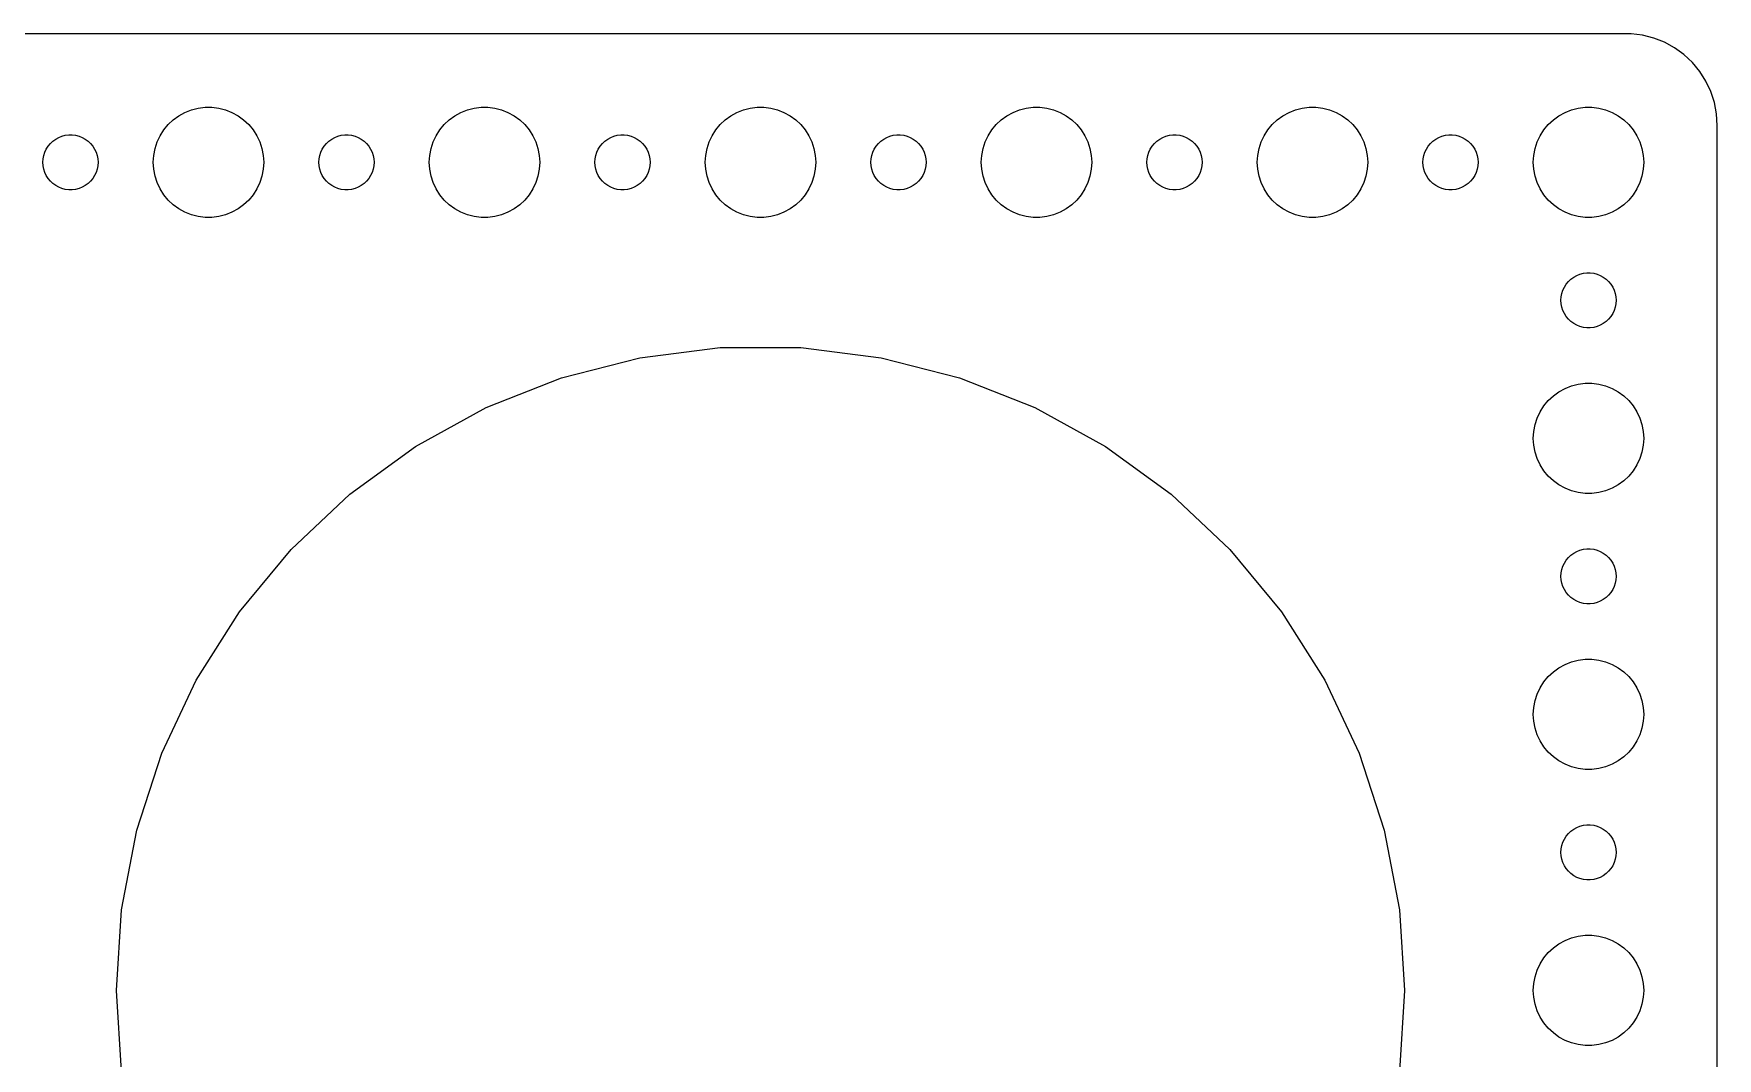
# Model space of a CAD drawing. Header units: metres. Extents: x -202 to 202, y 62 to 166.
# Drawn here: x 110.5 to 202, y 110.3 to 166 of the extents above; entities that cross this region are included whole.
import ezdxf

# ---------------------------------------------------------------- set-up
doc = ezdxf.new("R2010")
doc.units = ezdxf.units.M

msp = doc.modelspace()

# ---------------------------------------------------------------- linework, layer by layer
for p, q in [((197.314, 165.99), (-197.314, 165.99)), ((197.937, 165.911), (197.314, 165.99)), ((198.545, 165.755), (197.937, 165.911)), ((199.129, 165.524), (198.545, 165.755)), ((199.679, 165.222), (199.129, 165.524)), ((200.187, 164.853), (199.679, 165.222)), ((200.645, 164.423), (200.187, 164.853)), ((201.045, 163.939), (200.645, 164.423)), ((201.382, 163.409), (201.045, 163.939)), ((201.649, 162.841), (201.382, 163.409)), ((119.438, 161.947), (119.812, 161.994)), ((119.812, 161.994), (120.188, 161.994)), ((120.188, 161.994), (120.562, 161.947)), ((134.438, 161.947), (134.812, 161.994)), ((134.812, 161.994), (135.188, 161.994)), ((135.188, 161.994), (135.562, 161.947)), ((149.438, 161.947), (149.812, 161.994)), ((149.812, 161.994), (150.188, 161.994)), ((150.188, 161.994), (150.562, 161.947)), ((164.438, 161.947), (164.812, 161.994)), ((164.812, 161.994), (165.188, 161.994)), ((165.188, 161.994), (165.562, 161.947)), ((179.438, 161.947), (179.812, 161.994)), ((179.812, 161.994), (180.188, 161.994)), ((180.188, 161.994), (180.562, 161.947)), ((194.438, 161.947), (194.812, 161.994)), ((194.812, 161.994), (195.188, 161.994)), ((195.188, 161.994), (195.562, 161.947)), ((201.843, 162.243), (201.649, 162.841)), ((201.961, 161.627), (201.843, 162.243)), ((117.573, 160.763), (117.813, 161.054)), ((117.813, 161.054), (118.088, 161.312)), ((118.088, 161.312), (118.393, 161.533)), ((118.393, 161.533), (118.723, 161.714)), ((118.723, 161.714), (119.073, 161.853)), ((119.073, 161.853), (119.438, 161.947)), ((120.562, 161.947), (120.927, 161.853)), ((120.927, 161.853), (121.277, 161.714)), ((121.277, 161.714), (121.607, 161.533)), ((121.607, 161.533), (121.912, 161.312)), ((121.912, 161.312), (122.187, 161.054)), ((122.187, 161.054), (122.427, 160.763)), ((132.573, 160.763), (132.813, 161.054)), ((132.813, 161.054), (133.088, 161.312)), ((133.088, 161.312), (133.393, 161.533)), ((133.393, 161.533), (133.723, 161.714)), ((133.723, 161.714), (134.073, 161.853)), ((134.073, 161.853), (134.438, 161.947)), ((135.562, 161.947), (135.927, 161.853)), ((135.927, 161.853), (136.277, 161.714)), ((136.277, 161.714), (136.607, 161.533)), ((136.607, 161.533), (136.912, 161.312)), ((136.912, 161.312), (137.187, 161.054)), ((137.187, 161.054), (137.427, 160.763)), ((147.573, 160.763), (147.813, 161.054)), ((147.813, 161.054), (148.088, 161.312)), ((148.088, 161.312), (148.393, 161.533)), ((148.393, 161.533), (148.723, 161.714)), ((148.723, 161.714), (149.073, 161.853)), ((149.073, 161.853), (149.438, 161.947)), ((150.562, 161.947), (150.927, 161.853)), ((150.927, 161.853), (151.277, 161.714)), ((151.277, 161.714), (151.607, 161.533)), ((151.607, 161.533), (151.912, 161.312)), ((151.912, 161.312), (152.187, 161.054)), ((152.187, 161.054), (152.427, 160.763)), ((162.573, 160.763), (162.813, 161.054)), ((162.813, 161.054), (163.088, 161.312)), ((163.088, 161.312), (163.393, 161.533)), ((163.393, 161.533), (163.723, 161.714)), ((163.723, 161.714), (164.073, 161.853)), ((164.073, 161.853), (164.438, 161.947)), ((165.562, 161.947), (165.927, 161.853)), ((165.927, 161.853), (166.277, 161.714)), ((166.277, 161.714), (166.607, 161.533)), ((166.607, 161.533), (166.912, 161.312)), ((166.912, 161.312), (167.187, 161.054)), ((167.187, 161.054), (167.427, 160.763)), ((177.573, 160.763), (177.813, 161.054)), ((177.813, 161.054), (178.088, 161.312)), ((178.088, 161.312), (178.393, 161.533)), ((178.393, 161.533), (178.723, 161.714)), ((178.723, 161.714), (179.073, 161.853)), ((179.073, 161.853), (179.438, 161.947)), ((180.562, 161.947), (180.927, 161.853)), ((180.927, 161.853), (181.277, 161.714)), ((181.277, 161.714), (181.607, 161.533)), ((181.607, 161.533), (181.912, 161.312)), ((181.912, 161.312), (182.187, 161.054)), ((182.187, 161.054), (182.427, 160.763)), ((192.573, 160.763), (192.813, 161.054)), ((192.813, 161.054), (193.088, 161.312)), ((193.088, 161.312), (193.393, 161.533)), ((193.393, 161.533), (193.723, 161.714)), ((193.723, 161.714), (194.073, 161.853)), ((194.073, 161.853), (194.438, 161.947)), ((195.562, 161.947), (195.927, 161.853)), ((195.927, 161.853), (196.277, 161.714)), ((196.277, 161.714), (196.607, 161.533)), ((196.607, 161.533), (196.912, 161.312)), ((196.912, 161.312), (197.187, 161.054)), ((197.187, 161.054), (197.427, 160.763)), ((202, 161), (201.961, 161.627)), ((111.407, 160.027), (111.544, 160.156)), ((111.544, 160.156), (111.696, 160.266)), ((111.696, 160.266), (111.861, 160.357)), ((111.861, 160.357), (112.036, 160.427)), ((112.036, 160.427), (112.219, 160.473)), ((112.219, 160.473), (112.406, 160.497)), ((112.406, 160.497), (112.594, 160.497)), ((112.594, 160.497), (112.781, 160.473)), ((112.781, 160.473), (112.964, 160.427)), ((112.964, 160.427), (113.139, 160.357)), ((113.139, 160.357), (113.304, 160.266)), ((113.304, 160.266), (113.456, 160.156)), ((113.456, 160.156), (113.593, 160.027)), ((117.211, 160.104), (117.371, 160.445)), ((117.371, 160.445), (117.573, 160.763)), ((122.427, 160.763), (122.629, 160.445)), ((122.629, 160.445), (122.789, 160.104)), ((126.407, 160.027), (126.544, 160.156)), ((126.544, 160.156), (126.696, 160.266)), ((126.696, 160.266), (126.861, 160.357)), ((126.861, 160.357), (127.036, 160.427)), ((127.036, 160.427), (127.219, 160.473)), ((127.219, 160.473), (127.406, 160.497)), ((127.406, 160.497), (127.594, 160.497)), ((127.594, 160.497), (127.781, 160.473)), ((127.781, 160.473), (127.964, 160.427)), ((127.964, 160.427), (128.139, 160.357)), ((128.139, 160.357), (128.304, 160.266)), ((128.304, 160.266), (128.456, 160.156)), ((128.456, 160.156), (128.593, 160.027)), ((132.211, 160.104), (132.371, 160.445)), ((132.371, 160.445), (132.573, 160.763)), ((137.427, 160.763), (137.629, 160.445)), ((137.629, 160.445), (137.789, 160.104)), ((141.407, 160.027), (141.544, 160.156)), ((141.544, 160.156), (141.696, 160.266)), ((141.696, 160.266), (141.861, 160.357)), ((141.861, 160.357), (142.036, 160.427)), ((142.036, 160.427), (142.219, 160.473)), ((142.219, 160.473), (142.406, 160.497)), ((142.406, 160.497), (142.594, 160.497)), ((142.594, 160.497), (142.781, 160.473)), ((142.781, 160.473), (142.964, 160.427)), ((142.964, 160.427), (143.139, 160.357)), ((143.139, 160.357), (143.304, 160.266)), ((143.304, 160.266), (143.456, 160.156)), ((143.456, 160.156), (143.593, 160.027)), ((147.211, 160.104), (147.371, 160.445)), ((147.371, 160.445), (147.573, 160.763)), ((152.427, 160.763), (152.629, 160.445)), ((152.629, 160.445), (152.789, 160.104)), ((156.407, 160.027), (156.544, 160.156)), ((156.544, 160.156), (156.696, 160.266)), ((156.696, 160.266), (156.861, 160.357)), ((156.861, 160.357), (157.036, 160.427)), ((157.036, 160.427), (157.219, 160.473)), ((157.219, 160.473), (157.406, 160.497)), ((157.406, 160.497), (157.594, 160.497)), ((157.594, 160.497), (157.781, 160.473)), ((157.781, 160.473), (157.964, 160.427)), ((157.964, 160.427), (158.139, 160.357)), ((158.139, 160.357), (158.304, 160.266)), ((158.304, 160.266), (158.456, 160.156)), ((158.456, 160.156), (158.593, 160.027)), ((162.211, 160.104), (162.371, 160.445)), ((162.371, 160.445), (162.573, 160.763)), ((167.427, 160.763), (167.629, 160.445)), ((167.629, 160.445), (167.789, 160.104)), ((171.407, 160.027), (171.544, 160.156)), ((171.544, 160.156), (171.696, 160.266)), ((171.696, 160.266), (171.861, 160.357)), ((171.861, 160.357), (172.036, 160.427)), ((172.036, 160.427), (172.219, 160.473)), ((172.219, 160.473), (172.406, 160.497)), ((172.406, 160.497), (172.594, 160.497)), ((172.594, 160.497), (172.781, 160.473)), ((172.781, 160.473), (172.964, 160.427)), ((172.964, 160.427), (173.139, 160.357)), ((173.139, 160.357), (173.304, 160.266)), ((173.304, 160.266), (173.456, 160.156)), ((173.456, 160.156), (173.593, 160.027)), ((177.211, 160.104), (177.371, 160.445)), ((177.371, 160.445), (177.573, 160.763)), ((182.427, 160.763), (182.629, 160.445)), ((182.629, 160.445), (182.789, 160.104)), ((186.407, 160.027), (186.544, 160.156)), ((186.544, 160.156), (186.696, 160.266)), ((186.696, 160.266), (186.861, 160.357)), ((186.861, 160.357), (187.036, 160.427)), ((187.036, 160.427), (187.219, 160.473)), ((187.219, 160.473), (187.406, 160.497)), ((187.406, 160.497), (187.594, 160.497)), ((187.594, 160.497), (187.781, 160.473)), ((187.781, 160.473), (187.964, 160.427)), ((187.964, 160.427), (188.139, 160.357)), ((188.139, 160.357), (188.304, 160.266)), ((188.304, 160.266), (188.456, 160.156)), ((188.456, 160.156), (188.593, 160.027)), ((192.211, 160.104), (192.371, 160.445)), ((192.371, 160.445), (192.573, 160.763)), ((197.427, 160.763), (197.629, 160.445)), ((197.629, 160.445), (197.789, 160.104)), ((202, 67), (202, 161)), ((111.012, 159.188), (111.047, 159.373)), ((111.047, 159.373), (111.105, 159.552)), ((111.105, 159.552), (111.186, 159.723)), ((111.186, 159.723), (111.286, 159.882)), ((111.286, 159.882), (111.407, 160.027)), ((113.593, 160.027), (113.714, 159.882)), ((113.714, 159.882), (113.814, 159.723)), ((113.814, 159.723), (113.895, 159.552)), ((113.895, 159.552), (113.953, 159.373)), ((113.953, 159.373), (113.988, 159.188)), ((117, 159), (117.024, 159.376)), ((117.024, 159.376), (117.094, 159.746)), ((117.094, 159.746), (117.211, 160.104)), ((122.789, 160.104), (122.906, 159.746)), ((122.906, 159.746), (122.976, 159.376)), ((122.976, 159.376), (123, 159)), ((126.012, 159.188), (126.047, 159.373)), ((126.047, 159.373), (126.105, 159.552)), ((126.105, 159.552), (126.186, 159.723)), ((126.186, 159.723), (126.286, 159.882)), ((126.286, 159.882), (126.407, 160.027)), ((128.593, 160.027), (128.714, 159.882)), ((128.714, 159.882), (128.814, 159.723)), ((128.814, 159.723), (128.895, 159.552)), ((128.895, 159.552), (128.953, 159.373)), ((128.953, 159.373), (128.988, 159.188)), ((132, 159), (132.024, 159.376)), ((132.024, 159.376), (132.094, 159.746)), ((132.094, 159.746), (132.211, 160.104)), ((137.789, 160.104), (137.906, 159.746)), ((137.906, 159.746), (137.976, 159.376)), ((137.976, 159.376), (138, 159)), ((141.012, 159.188), (141.047, 159.373)), ((141.047, 159.373), (141.105, 159.552)), ((141.105, 159.552), (141.186, 159.723)), ((141.186, 159.723), (141.286, 159.882)), ((141.286, 159.882), (141.407, 160.027)), ((143.593, 160.027), (143.714, 159.882)), ((143.714, 159.882), (143.814, 159.723)), ((143.814, 159.723), (143.895, 159.552)), ((143.895, 159.552), (143.953, 159.373)), ((143.953, 159.373), (143.988, 159.188)), ((147, 159), (147.024, 159.376)), ((147.024, 159.376), (147.094, 159.746)), ((147.094, 159.746), (147.211, 160.104)), ((152.789, 160.104), (152.906, 159.746)), ((152.906, 159.746), (152.976, 159.376)), ((152.976, 159.376), (153, 159)), ((156.012, 159.188), (156.047, 159.373)), ((156.047, 159.373), (156.105, 159.552)), ((156.105, 159.552), (156.186, 159.723)), ((156.186, 159.723), (156.286, 159.882)), ((156.286, 159.882), (156.407, 160.027)), ((158.593, 160.027), (158.714, 159.882)), ((158.714, 159.882), (158.814, 159.723)), ((158.814, 159.723), (158.895, 159.552)), ((158.895, 159.552), (158.953, 159.373)), ((158.953, 159.373), (158.988, 159.188)), ((162, 159), (162.024, 159.376)), ((162.024, 159.376), (162.094, 159.746)), ((162.094, 159.746), (162.211, 160.104)), ((167.789, 160.104), (167.906, 159.746)), ((167.906, 159.746), (167.976, 159.376)), ((167.976, 159.376), (168, 159)), ((171.012, 159.188), (171.047, 159.373)), ((171.047, 159.373), (171.105, 159.552)), ((171.105, 159.552), (171.186, 159.723)), ((171.186, 159.723), (171.286, 159.882)), ((171.286, 159.882), (171.407, 160.027)), ((173.593, 160.027), (173.714, 159.882)), ((173.714, 159.882), (173.814, 159.723)), ((173.814, 159.723), (173.895, 159.552)), ((173.895, 159.552), (173.953, 159.373)), ((173.953, 159.373), (173.988, 159.188)), ((177, 159), (177.024, 159.376)), ((177.024, 159.376), (177.094, 159.746)), ((177.094, 159.746), (177.211, 160.104)), ((182.789, 160.104), (182.906, 159.746)), ((182.906, 159.746), (182.976, 159.376)), ((182.976, 159.376), (183, 159)), ((186.012, 159.188), (186.047, 159.373)), ((186.047, 159.373), (186.105, 159.552)), ((186.105, 159.552), (186.186, 159.723)), ((186.186, 159.723), (186.286, 159.882)), ((186.286, 159.882), (186.407, 160.027)), ((188.593, 160.027), (188.714, 159.882)), ((188.714, 159.882), (188.814, 159.723)), ((188.814, 159.723), (188.895, 159.552)), ((188.895, 159.552), (188.953, 159.373)), ((188.953, 159.373), (188.988, 159.188)), ((192, 159), (192.024, 159.376)), ((192.024, 159.376), (192.094, 159.746)), ((192.094, 159.746), (192.211, 160.104)), ((197.789, 160.104), (197.906, 159.746)), ((197.906, 159.746), (197.976, 159.376)), ((197.976, 159.376), (198, 159)), ((111, 159), (111.012, 159.188)), ((111.012, 158.812), (111, 159)), ((111.047, 158.627), (111.012, 158.812)), ((111.105, 158.448), (111.047, 158.627)), ((111.186, 158.277), (111.105, 158.448)), ((113.895, 158.448), (113.814, 158.277)), ((113.953, 158.627), (113.895, 158.448)), ((113.988, 158.812), (113.953, 158.627)), ((113.988, 159.188), (114, 159)), ((114, 159), (113.988, 158.812)), ((117.024, 158.624), (117, 159)), ((117.094, 158.254), (117.024, 158.624)), ((122.976, 158.624), (122.906, 158.254)), ((123, 159), (122.976, 158.624)), ((126, 159), (126.012, 159.188)), ((126.012, 158.812), (126, 159)), ((126.047, 158.627), (126.012, 158.812)), ((126.105, 158.448), (126.047, 158.627)), ((126.186, 158.277), (126.105, 158.448)), ((128.895, 158.448), (128.814, 158.277)), ((128.953, 158.627), (128.895, 158.448)), ((128.988, 158.812), (128.953, 158.627)), ((128.988, 159.188), (129, 159)), ((129, 159), (128.988, 158.812)), ((132.024, 158.624), (132, 159)), ((132.094, 158.254), (132.024, 158.624)), ((137.976, 158.624), (137.906, 158.254)), ((138, 159), (137.976, 158.624)), ((141, 159), (141.012, 159.188)), ((141.012, 158.812), (141, 159)), ((141.047, 158.627), (141.012, 158.812)), ((141.105, 158.448), (141.047, 158.627)), ((141.186, 158.277), (141.105, 158.448)), ((143.895, 158.448), (143.814, 158.277)), ((143.953, 158.627), (143.895, 158.448)), ((143.988, 158.812), (143.953, 158.627)), ((143.988, 159.188), (144, 159)), ((144, 159), (143.988, 158.812)), ((147.024, 158.624), (147, 159)), ((147.094, 158.254), (147.024, 158.624)), ((152.976, 158.624), (152.906, 158.254)), ((153, 159), (152.976, 158.624)), ((156, 159), (156.012, 159.188)), ((156.012, 158.812), (156, 159)), ((156.047, 158.627), (156.012, 158.812)), ((156.105, 158.448), (156.047, 158.627)), ((156.186, 158.277), (156.105, 158.448)), ((158.895, 158.448), (158.814, 158.277)), ((158.953, 158.627), (158.895, 158.448)), ((158.988, 158.812), (158.953, 158.627)), ((158.988, 159.188), (159, 159)), ((159, 159), (158.988, 158.812)), ((162.024, 158.624), (162, 159)), ((162.094, 158.254), (162.024, 158.624)), ((167.976, 158.624), (167.906, 158.254)), ((168, 159), (167.976, 158.624)), ((171, 159), (171.012, 159.188)), ((171.012, 158.812), (171, 159)), ((171.047, 158.627), (171.012, 158.812)), ((171.105, 158.448), (171.047, 158.627)), ((171.186, 158.277), (171.105, 158.448)), ((173.895, 158.448), (173.814, 158.277)), ((173.953, 158.627), (173.895, 158.448)), ((173.988, 158.812), (173.953, 158.627)), ((173.988, 159.188), (174, 159)), ((174, 159), (173.988, 158.812)), ((177.024, 158.624), (177, 159)), ((177.094, 158.254), (177.024, 158.624)), ((182.976, 158.624), (182.906, 158.254)), ((183, 159), (182.976, 158.624)), ((186, 159), (186.012, 159.188)), ((186.012, 158.812), (186, 159)), ((186.047, 158.627), (186.012, 158.812)), ((186.105, 158.448), (186.047, 158.627)), ((186.186, 158.277), (186.105, 158.448)), ((188.895, 158.448), (188.814, 158.277)), ((188.953, 158.627), (188.895, 158.448)), ((188.988, 158.812), (188.953, 158.627)), ((188.988, 159.188), (189, 159)), ((189, 159), (188.988, 158.812)), ((192.024, 158.624), (192, 159)), ((192.094, 158.254), (192.024, 158.624)), ((197.976, 158.624), (197.906, 158.254)), ((198, 159), (197.976, 158.624)), ((111.286, 158.118), (111.186, 158.277)), ((111.407, 157.973), (111.286, 158.118)), ((111.544, 157.844), (111.407, 157.973)), ((111.696, 157.734), (111.544, 157.844)), ((111.861, 157.643), (111.696, 157.734)), ((112.036, 157.573), (111.861, 157.643)), ((112.219, 157.527), (112.036, 157.573)), ((112.406, 157.503), (112.219, 157.527)), ((112.594, 157.503), (112.406, 157.503)), ((112.781, 157.527), (112.594, 157.503)), ((112.964, 157.573), (112.781, 157.527)), ((113.139, 157.643), (112.964, 157.573)), ((113.304, 157.734), (113.139, 157.643)), ((113.456, 157.844), (113.304, 157.734)), ((113.593, 157.973), (113.456, 157.844)), ((113.714, 158.118), (113.593, 157.973)), ((113.814, 158.277), (113.714, 158.118)), ((117.211, 157.896), (117.094, 158.254)), ((117.371, 157.555), (117.211, 157.896)), ((117.573, 157.237), (117.371, 157.555)), ((122.629, 157.555), (122.427, 157.237)), ((122.789, 157.896), (122.629, 157.555)), ((122.906, 158.254), (122.789, 157.896)), ((126.286, 158.118), (126.186, 158.277)), ((126.407, 157.973), (126.286, 158.118)), ((126.544, 157.844), (126.407, 157.973)), ((126.696, 157.734), (126.544, 157.844)), ((126.861, 157.643), (126.696, 157.734)), ((127.036, 157.573), (126.861, 157.643)), ((127.219, 157.527), (127.036, 157.573)), ((127.406, 157.503), (127.219, 157.527)), ((127.594, 157.503), (127.406, 157.503)), ((127.781, 157.527), (127.594, 157.503)), ((127.964, 157.573), (127.781, 157.527)), ((128.139, 157.643), (127.964, 157.573)), ((128.304, 157.734), (128.139, 157.643)), ((128.456, 157.844), (128.304, 157.734)), ((128.593, 157.973), (128.456, 157.844)), ((128.714, 158.118), (128.593, 157.973)), ((128.814, 158.277), (128.714, 158.118)), ((132.211, 157.896), (132.094, 158.254)), ((132.371, 157.555), (132.211, 157.896)), ((132.573, 157.237), (132.371, 157.555)), ((137.629, 157.555), (137.427, 157.237)), ((137.789, 157.896), (137.629, 157.555)), ((137.906, 158.254), (137.789, 157.896)), ((141.286, 158.118), (141.186, 158.277)), ((141.407, 157.973), (141.286, 158.118)), ((141.544, 157.844), (141.407, 157.973)), ((141.696, 157.734), (141.544, 157.844)), ((141.861, 157.643), (141.696, 157.734)), ((142.036, 157.573), (141.861, 157.643)), ((142.219, 157.527), (142.036, 157.573)), ((142.406, 157.503), (142.219, 157.527)), ((142.594, 157.503), (142.406, 157.503)), ((142.781, 157.527), (142.594, 157.503)), ((142.964, 157.573), (142.781, 157.527)), ((143.139, 157.643), (142.964, 157.573)), ((143.304, 157.734), (143.139, 157.643)), ((143.456, 157.844), (143.304, 157.734)), ((143.593, 157.973), (143.456, 157.844)), ((143.714, 158.118), (143.593, 157.973)), ((143.814, 158.277), (143.714, 158.118)), ((147.211, 157.896), (147.094, 158.254)), ((147.371, 157.555), (147.211, 157.896)), ((147.573, 157.237), (147.371, 157.555)), ((152.629, 157.555), (152.427, 157.237)), ((152.789, 157.896), (152.629, 157.555)), ((152.906, 158.254), (152.789, 157.896)), ((156.286, 158.118), (156.186, 158.277)), ((156.407, 157.973), (156.286, 158.118)), ((156.544, 157.844), (156.407, 157.973)), ((156.696, 157.734), (156.544, 157.844)), ((156.861, 157.643), (156.696, 157.734)), ((157.036, 157.573), (156.861, 157.643)), ((157.219, 157.527), (157.036, 157.573)), ((157.406, 157.503), (157.219, 157.527)), ((157.594, 157.503), (157.406, 157.503)), ((157.781, 157.527), (157.594, 157.503)), ((157.964, 157.573), (157.781, 157.527)), ((158.139, 157.643), (157.964, 157.573)), ((158.304, 157.734), (158.139, 157.643)), ((158.456, 157.844), (158.304, 157.734)), ((158.593, 157.973), (158.456, 157.844)), ((158.714, 158.118), (158.593, 157.973)), ((158.814, 158.277), (158.714, 158.118)), ((162.211, 157.896), (162.094, 158.254)), ((162.371, 157.555), (162.211, 157.896)), ((162.573, 157.237), (162.371, 157.555)), ((167.629, 157.555), (167.427, 157.237)), ((167.789, 157.896), (167.629, 157.555)), ((167.906, 158.254), (167.789, 157.896)), ((171.286, 158.118), (171.186, 158.277)), ((171.407, 157.973), (171.286, 158.118)), ((171.544, 157.844), (171.407, 157.973)), ((171.696, 157.734), (171.544, 157.844)), ((171.861, 157.643), (171.696, 157.734)), ((172.036, 157.573), (171.861, 157.643)), ((172.219, 157.527), (172.036, 157.573)), ((172.406, 157.503), (172.219, 157.527)), ((172.594, 157.503), (172.406, 157.503)), ((172.781, 157.527), (172.594, 157.503)), ((172.964, 157.573), (172.781, 157.527)), ((173.139, 157.643), (172.964, 157.573)), ((173.304, 157.734), (173.139, 157.643)), ((173.456, 157.844), (173.304, 157.734)), ((173.593, 157.973), (173.456, 157.844)), ((173.714, 158.118), (173.593, 157.973)), ((173.814, 158.277), (173.714, 158.118)), ((177.211, 157.896), (177.094, 158.254)), ((177.371, 157.555), (177.211, 157.896)), ((177.573, 157.237), (177.371, 157.555)), ((182.629, 157.555), (182.427, 157.237)), ((182.789, 157.896), (182.629, 157.555)), ((182.906, 158.254), (182.789, 157.896)), ((186.286, 158.118), (186.186, 158.277)), ((186.407, 157.973), (186.286, 158.118)), ((186.544, 157.844), (186.407, 157.973)), ((186.696, 157.734), (186.544, 157.844)), ((186.861, 157.643), (186.696, 157.734)), ((187.036, 157.573), (186.861, 157.643)), ((187.219, 157.527), (187.036, 157.573)), ((187.406, 157.503), (187.219, 157.527)), ((187.594, 157.503), (187.406, 157.503)), ((187.781, 157.527), (187.594, 157.503)), ((187.964, 157.573), (187.781, 157.527)), ((188.139, 157.643), (187.964, 157.573)), ((188.304, 157.734), (188.139, 157.643)), ((188.456, 157.844), (188.304, 157.734)), ((188.593, 157.973), (188.456, 157.844)), ((188.714, 158.118), (188.593, 157.973)), ((188.814, 158.277), (188.714, 158.118)), ((192.211, 157.896), (192.094, 158.254)), ((192.371, 157.555), (192.211, 157.896)), ((192.573, 157.237), (192.371, 157.555)), ((197.629, 157.555), (197.427, 157.237)), ((197.789, 157.896), (197.629, 157.555)), ((197.906, 158.254), (197.789, 157.896)), ((117.813, 156.946), (117.573, 157.237)), ((118.088, 156.688), (117.813, 156.946)), ((118.393, 156.467), (118.088, 156.688)), ((118.723, 156.286), (118.393, 156.467)), ((121.607, 156.467), (121.277, 156.286)), ((121.912, 156.688), (121.607, 156.467)), ((122.187, 156.946), (121.912, 156.688)), ((122.427, 157.237), (122.187, 156.946)), ((132.813, 156.946), (132.573, 157.237)), ((133.088, 156.688), (132.813, 156.946)), ((133.393, 156.467), (133.088, 156.688)), ((133.723, 156.286), (133.393, 156.467)), ((136.607, 156.467), (136.277, 156.286)), ((136.912, 156.688), (136.607, 156.467)), ((137.187, 156.946), (136.912, 156.688)), ((137.427, 157.237), (137.187, 156.946)), ((147.813, 156.946), (147.573, 157.237)), ((148.088, 156.688), (147.813, 156.946)), ((148.393, 156.467), (148.088, 156.688)), ((148.723, 156.286), (148.393, 156.467)), ((151.607, 156.467), (151.277, 156.286)), ((151.912, 156.688), (151.607, 156.467)), ((152.187, 156.946), (151.912, 156.688)), ((152.427, 157.237), (152.187, 156.946)), ((162.813, 156.946), (162.573, 157.237)), ((163.088, 156.688), (162.813, 156.946)), ((163.393, 156.467), (163.088, 156.688)), ((163.723, 156.286), (163.393, 156.467)), ((166.607, 156.467), (166.277, 156.286)), ((166.912, 156.688), (166.607, 156.467)), ((167.187, 156.946), (166.912, 156.688)), ((167.427, 157.237), (167.187, 156.946)), ((177.813, 156.946), (177.573, 157.237)), ((178.088, 156.688), (177.813, 156.946)), ((178.393, 156.467), (178.088, 156.688)), ((178.723, 156.286), (178.393, 156.467)), ((181.607, 156.467), (181.277, 156.286)), ((181.912, 156.688), (181.607, 156.467)), ((182.187, 156.946), (181.912, 156.688)), ((182.427, 157.237), (182.187, 156.946)), ((192.813, 156.946), (192.573, 157.237)), ((193.088, 156.688), (192.813, 156.946)), ((193.393, 156.467), (193.088, 156.688)), ((193.723, 156.286), (193.393, 156.467)), ((196.607, 156.467), (196.277, 156.286)), ((196.912, 156.688), (196.607, 156.467)), ((197.187, 156.946), (196.912, 156.688)), ((197.427, 157.237), (197.187, 156.946)), ((119.073, 156.147), (118.723, 156.286)), ((119.438, 156.053), (119.073, 156.147)), ((119.812, 156.006), (119.438, 156.053)), ((120.188, 156.006), (119.812, 156.006)), ((120.562, 156.053), (120.188, 156.006)), ((120.927, 156.147), (120.562, 156.053)), ((121.277, 156.286), (120.927, 156.147)), ((134.073, 156.147), (133.723, 156.286)), ((134.438, 156.053), (134.073, 156.147)), ((134.812, 156.006), (134.438, 156.053)), ((135.188, 156.006), (134.812, 156.006)), ((135.562, 156.053), (135.188, 156.006)), ((135.927, 156.147), (135.562, 156.053)), ((136.277, 156.286), (135.927, 156.147)), ((149.073, 156.147), (148.723, 156.286)), ((149.438, 156.053), (149.073, 156.147)), ((149.812, 156.006), (149.438, 156.053)), ((150.188, 156.006), (149.812, 156.006)), ((150.562, 156.053), (150.188, 156.006)), ((150.927, 156.147), (150.562, 156.053)), ((151.277, 156.286), (150.927, 156.147)), ((164.073, 156.147), (163.723, 156.286)), ((164.438, 156.053), (164.073, 156.147)), ((164.812, 156.006), (164.438, 156.053)), ((165.188, 156.006), (164.812, 156.006)), ((165.562, 156.053), (165.188, 156.006)), ((165.927, 156.147), (165.562, 156.053)), ((166.277, 156.286), (165.927, 156.147)), ((179.073, 156.147), (178.723, 156.286)), ((179.438, 156.053), (179.073, 156.147)), ((179.812, 156.006), (179.438, 156.053)), ((180.188, 156.006), (179.812, 156.006)), ((180.562, 156.053), (180.188, 156.006)), ((180.927, 156.147), (180.562, 156.053)), ((181.277, 156.286), (180.927, 156.147)), ((194.073, 156.147), (193.723, 156.286)), ((194.438, 156.053), (194.073, 156.147)), ((194.812, 156.006), (194.438, 156.053)), ((195.188, 156.006), (194.812, 156.006)), ((195.562, 156.053), (195.188, 156.006)), ((195.927, 156.147), (195.562, 156.053)), ((196.277, 156.286), (195.927, 156.147)), ((194.196, 152.766), (194.361, 152.857)), ((194.361, 152.857), (194.536, 152.927)), ((194.536, 152.927), (194.719, 152.973)), ((194.719, 152.973), (194.906, 152.997)), ((194.906, 152.997), (195.094, 152.997)), ((195.094, 152.997), (195.281, 152.973)), ((195.281, 152.973), (195.464, 152.927)), ((195.464, 152.927), (195.639, 152.857)), ((195.639, 152.857), (195.804, 152.766)), ((193.547, 151.873), (193.605, 152.052)), ((193.605, 152.052), (193.686, 152.223)), ((193.686, 152.223), (193.786, 152.382)), ((193.786, 152.382), (193.907, 152.527)), ((193.907, 152.527), (194.044, 152.656)), ((194.044, 152.656), (194.196, 152.766)), ((195.804, 152.766), (195.956, 152.656)), ((195.956, 152.656), (196.093, 152.527)), ((196.093, 152.527), (196.214, 152.382)), ((196.214, 152.382), (196.314, 152.223)), ((196.314, 152.223), (196.395, 152.052)), ((196.395, 152.052), (196.453, 151.873)), ((193.5, 151.5), (193.512, 151.688)), ((193.512, 151.312), (193.5, 151.5)), ((193.512, 151.688), (193.547, 151.873)), ((193.547, 151.127), (193.512, 151.312)), ((193.605, 150.948), (193.547, 151.127)), ((196.453, 151.127), (196.395, 150.948)), ((196.453, 151.873), (196.488, 151.688)), ((196.488, 151.312), (196.453, 151.127)), ((196.488, 151.688), (196.5, 151.5)), ((196.5, 151.5), (196.488, 151.312)), ((193.686, 150.777), (193.605, 150.948)), ((193.786, 150.618), (193.686, 150.777)), ((193.907, 150.473), (193.786, 150.618)), ((194.044, 150.344), (193.907, 150.473)), ((194.196, 150.234), (194.044, 150.344)), ((194.361, 150.143), (194.196, 150.234)), ((194.536, 150.073), (194.361, 150.143)), ((194.719, 150.027), (194.536, 150.073)), ((195.464, 150.073), (195.281, 150.027)), ((195.639, 150.143), (195.464, 150.073)), ((195.804, 150.234), (195.639, 150.143)), ((195.956, 150.344), (195.804, 150.234)), ((196.093, 150.473), (195.956, 150.344)), ((196.214, 150.618), (196.093, 150.473)), ((196.314, 150.777), (196.214, 150.618)), ((196.395, 150.948), (196.314, 150.777)), ((194.906, 150.003), (194.719, 150.027)), ((195.094, 150.003), (194.906, 150.003)), ((195.281, 150.027), (195.094, 150.003)), ((139.184, 147.287), (143.442, 148.38)), ((143.442, 148.38), (147.802, 148.931)), ((147.802, 148.931), (152.198, 148.931)), ((152.198, 148.931), (156.558, 148.38)), ((156.558, 148.38), (160.816, 147.287)), ((135.098, 145.669), (139.184, 147.287)), ((160.816, 147.287), (164.902, 145.669)), ((193.088, 146.312), (193.393, 146.533)), ((193.393, 146.533), (193.723, 146.714)), ((193.723, 146.714), (194.073, 146.853)), ((194.073, 146.853), (194.438, 146.947)), ((194.438, 146.947), (194.812, 146.994)), ((194.812, 146.994), (195.188, 146.994)), ((195.188, 146.994), (195.562, 146.947)), ((195.562, 146.947), (195.927, 146.853)), ((195.927, 146.853), (196.277, 146.714)), ((196.277, 146.714), (196.607, 146.533)), ((196.607, 146.533), (196.912, 146.312)), ((131.246, 143.551), (135.098, 145.669)), ((164.902, 145.669), (168.754, 143.551)), ((192.371, 145.445), (192.573, 145.763)), ((192.573, 145.763), (192.813, 146.054)), ((192.813, 146.054), (193.088, 146.312)), ((196.912, 146.312), (197.187, 146.054)), ((197.187, 146.054), (197.427, 145.763)), ((197.427, 145.763), (197.629, 145.445)), ((192.024, 144.376), (192.094, 144.746)), ((192.094, 144.746), (192.211, 145.104)), ((192.211, 145.104), (192.371, 145.445)), ((197.629, 145.445), (197.789, 145.104)), ((197.789, 145.104), (197.906, 144.746)), ((197.906, 144.746), (197.976, 144.376)), ((192, 144), (192.024, 144.376)), ((192.024, 143.624), (192, 144)), ((197.976, 144.376), (198, 144)), ((198, 144), (197.976, 143.624)), ((127.69, 140.968), (131.246, 143.551)), ((168.754, 143.551), (172.31, 140.968)), ((192.094, 143.254), (192.024, 143.624)), ((192.211, 142.896), (192.094, 143.254)), ((192.371, 142.555), (192.211, 142.896)), ((197.789, 142.896), (197.629, 142.555)), ((197.906, 143.254), (197.789, 142.896)), ((197.976, 143.624), (197.906, 143.254)), ((192.573, 142.237), (192.371, 142.555)), ((192.813, 141.946), (192.573, 142.237)), ((193.088, 141.688), (192.813, 141.946)), ((197.187, 141.946), (196.912, 141.688)), ((197.427, 142.237), (197.187, 141.946)), ((197.629, 142.555), (197.427, 142.237)), ((124.486, 137.959), (127.69, 140.968)), ((172.31, 140.968), (175.514, 137.959)), ((193.393, 141.467), (193.088, 141.688)), ((193.723, 141.286), (193.393, 141.467)), ((194.073, 141.147), (193.723, 141.286)), ((194.438, 141.053), (194.073, 141.147)), ((194.812, 141.006), (194.438, 141.053)), ((195.188, 141.006), (194.812, 141.006)), ((195.562, 141.053), (195.188, 141.006)), ((195.927, 141.147), (195.562, 141.053)), ((196.277, 141.286), (195.927, 141.147)), ((196.607, 141.467), (196.277, 141.286)), ((196.912, 141.688), (196.607, 141.467)), ((121.684, 134.572), (124.486, 137.959)), ((175.514, 137.959), (178.316, 134.572)), ((193.686, 137.223), (193.786, 137.382)), ((193.786, 137.382), (193.907, 137.527)), ((193.907, 137.527), (194.044, 137.656)), ((194.044, 137.656), (194.196, 137.766)), ((194.196, 137.766), (194.361, 137.857)), ((194.361, 137.857), (194.536, 137.927)), ((194.536, 137.927), (194.719, 137.973)), ((194.719, 137.973), (194.906, 137.997)), ((194.906, 137.997), (195.094, 137.997)), ((195.094, 137.997), (195.281, 137.973)), ((195.281, 137.973), (195.464, 137.927)), ((195.464, 137.927), (195.639, 137.857)), ((195.639, 137.857), (195.804, 137.766)), ((195.804, 137.766), (195.956, 137.656)), ((195.956, 137.656), (196.093, 137.527)), ((196.093, 137.527), (196.214, 137.382)), ((196.214, 137.382), (196.314, 137.223)), ((193.5, 136.5), (193.512, 136.688)), ((193.512, 136.312), (193.5, 136.5)), ((193.512, 136.688), (193.547, 136.873)), ((193.547, 136.873), (193.605, 137.052)), ((193.605, 137.052), (193.686, 137.223)), ((196.314, 137.223), (196.395, 137.052)), ((196.395, 137.052), (196.453, 136.873)), ((196.453, 136.873), (196.488, 136.688)), ((196.488, 136.688), (196.5, 136.5)), ((196.5, 136.5), (196.488, 136.312)), ((193.547, 136.127), (193.512, 136.312)), ((193.605, 135.948), (193.547, 136.127)), ((193.686, 135.777), (193.605, 135.948)), ((193.786, 135.618), (193.686, 135.777)), ((193.907, 135.473), (193.786, 135.618)), ((194.044, 135.344), (193.907, 135.473)), ((196.093, 135.473), (195.956, 135.344)), ((196.214, 135.618), (196.093, 135.473)), ((196.314, 135.777), (196.214, 135.618)), ((196.395, 135.948), (196.314, 135.777)), ((196.453, 136.127), (196.395, 135.948)), ((196.488, 136.312), (196.453, 136.127)), ((119.329, 130.861), (121.684, 134.572)), ((178.316, 134.572), (180.671, 130.861)), ((194.196, 135.234), (194.044, 135.344)), ((194.361, 135.143), (194.196, 135.234)), ((194.536, 135.073), (194.361, 135.143)), ((194.719, 135.027), (194.536, 135.073)), ((194.906, 135.003), (194.719, 135.027)), ((195.094, 135.003), (194.906, 135.003)), ((195.281, 135.027), (195.094, 135.003)), ((195.464, 135.073), (195.281, 135.027)), ((195.639, 135.143), (195.464, 135.073)), ((195.804, 135.234), (195.639, 135.143)), ((195.956, 135.344), (195.804, 135.234)), ((193.723, 131.714), (194.073, 131.853)), ((194.073, 131.853), (194.438, 131.947)), ((194.438, 131.947), (194.812, 131.994)), ((194.812, 131.994), (195.188, 131.994)), ((195.188, 131.994), (195.562, 131.947)), ((195.562, 131.947), (195.927, 131.853)), ((195.927, 131.853), (196.277, 131.714)), ((117.458, 126.884), (119.329, 130.861)), ((180.671, 130.861), (182.542, 126.884)), ((192.573, 130.763), (192.813, 131.054)), ((192.813, 131.054), (193.088, 131.312)), ((193.088, 131.312), (193.393, 131.533)), ((193.393, 131.533), (193.723, 131.714)), ((196.277, 131.714), (196.607, 131.533)), ((196.607, 131.533), (196.912, 131.312)), ((196.912, 131.312), (197.187, 131.054)), ((197.187, 131.054), (197.427, 130.763)), ((192.094, 129.746), (192.211, 130.104)), ((192.211, 130.104), (192.371, 130.445)), ((192.371, 130.445), (192.573, 130.763)), ((197.427, 130.763), (197.629, 130.445)), ((197.629, 130.445), (197.789, 130.104)), ((197.789, 130.104), (197.906, 129.746)), ((192, 129), (192.024, 129.376)), ((192.024, 129.376), (192.094, 129.746)), ((197.906, 129.746), (197.976, 129.376)), ((197.976, 129.376), (198, 129)), ((192.024, 128.624), (192, 129)), ((192.094, 128.254), (192.024, 128.624)), ((192.211, 127.896), (192.094, 128.254)), ((197.906, 128.254), (197.789, 127.896)), ((197.976, 128.624), (197.906, 128.254)), ((198, 129), (197.976, 128.624)), ((192.371, 127.555), (192.211, 127.896)), ((192.573, 127.237), (192.371, 127.555)), ((192.813, 126.946), (192.573, 127.237)), ((197.427, 127.237), (197.187, 126.946)), ((197.629, 127.555), (197.427, 127.237)), ((197.789, 127.896), (197.629, 127.555)), ((116.1, 122.704), (117.458, 126.884)), ((182.542, 126.884), (183.9, 122.704)), ((193.088, 126.688), (192.813, 126.946)), ((193.393, 126.467), (193.088, 126.688)), ((193.723, 126.286), (193.393, 126.467)), ((194.073, 126.147), (193.723, 126.286)), ((196.277, 126.286), (195.927, 126.147)), ((196.607, 126.467), (196.277, 126.286)), ((196.912, 126.688), (196.607, 126.467)), ((197.187, 126.946), (196.912, 126.688)), ((194.438, 126.053), (194.073, 126.147)), ((194.812, 126.006), (194.438, 126.053)), ((195.188, 126.006), (194.812, 126.006)), ((195.562, 126.053), (195.188, 126.006)), ((195.927, 126.147), (195.562, 126.053)), ((115.276, 118.387), (116.1, 122.704)), ((183.9, 122.704), (184.724, 118.387)), ((193.907, 122.527), (194.044, 122.656)), ((194.044, 122.656), (194.196, 122.766)), ((194.196, 122.766), (194.361, 122.857)), ((194.361, 122.857), (194.536, 122.927)), ((194.536, 122.927), (194.719, 122.973)), ((194.719, 122.973), (194.906, 122.997)), ((194.906, 122.997), (195.094, 122.997)), ((195.094, 122.997), (195.281, 122.973)), ((195.281, 122.973), (195.464, 122.927)), ((195.464, 122.927), (195.639, 122.857)), ((195.639, 122.857), (195.804, 122.766)), ((195.804, 122.766), (195.956, 122.656)), ((195.956, 122.656), (196.093, 122.527)), ((193.512, 121.688), (193.547, 121.873)), ((193.547, 121.873), (193.605, 122.052)), ((193.605, 122.052), (193.686, 122.223)), ((193.686, 122.223), (193.786, 122.382)), ((193.786, 122.382), (193.907, 122.527)), ((196.093, 122.527), (196.214, 122.382)), ((196.214, 122.382), (196.314, 122.223)), ((196.314, 122.223), (196.395, 122.052)), ((196.395, 122.052), (196.453, 121.873)), ((196.453, 121.873), (196.488, 121.688)), ((193.5, 121.5), (193.512, 121.688)), ((193.512, 121.312), (193.5, 121.5)), ((193.547, 121.127), (193.512, 121.312)), ((193.605, 120.948), (193.547, 121.127)), ((193.686, 120.777), (193.605, 120.948)), ((196.395, 120.948), (196.314, 120.777)), ((196.453, 121.127), (196.395, 120.948)), ((196.488, 121.312), (196.453, 121.127)), ((196.488, 121.688), (196.5, 121.5)), ((196.5, 121.5), (196.488, 121.312)), ((193.786, 120.618), (193.686, 120.777)), ((193.907, 120.473), (193.786, 120.618)), ((194.044, 120.344), (193.907, 120.473)), ((194.196, 120.234), (194.044, 120.344)), ((194.361, 120.143), (194.196, 120.234)), ((194.536, 120.073), (194.361, 120.143)), ((194.719, 120.027), (194.536, 120.073)), ((194.906, 120.003), (194.719, 120.027)), ((195.094, 120.003), (194.906, 120.003)), ((195.281, 120.027), (195.094, 120.003)), ((195.464, 120.073), (195.281, 120.027)), ((195.639, 120.143), (195.464, 120.073)), ((195.804, 120.234), (195.639, 120.143)), ((195.956, 120.344), (195.804, 120.234)), ((196.093, 120.473), (195.956, 120.344)), ((196.214, 120.618), (196.093, 120.473)), ((196.314, 120.777), (196.214, 120.618)), ((115, 114), (115.276, 118.387)), ((184.724, 118.387), (185, 114)), ((192.813, 116.054), (193.088, 116.312)), ((193.088, 116.312), (193.393, 116.533)), ((193.393, 116.533), (193.723, 116.714)), ((193.723, 116.714), (194.073, 116.853)), ((194.073, 116.853), (194.438, 116.947)), ((194.438, 116.947), (194.812, 116.994)), ((194.812, 116.994), (195.188, 116.994)), ((195.188, 116.994), (195.562, 116.947)), ((195.562, 116.947), (195.927, 116.853)), ((195.927, 116.853), (196.277, 116.714)), ((196.277, 116.714), (196.607, 116.533)), ((196.607, 116.533), (196.912, 116.312)), ((196.912, 116.312), (197.187, 116.054)), ((192.211, 115.104), (192.371, 115.445)), ((192.371, 115.445), (192.573, 115.763)), ((192.573, 115.763), (192.813, 116.054)), ((197.187, 116.054), (197.427, 115.763)), ((197.427, 115.763), (197.629, 115.445)), ((197.629, 115.445), (197.789, 115.104)), ((192, 114), (192.024, 114.376)), ((192.024, 114.376), (192.094, 114.746)), ((192.094, 114.746), (192.211, 115.104)), ((197.789, 115.104), (197.906, 114.746)), ((197.906, 114.746), (197.976, 114.376)), ((197.976, 114.376), (198, 114)), ((115.276, 109.613), (115, 114)), ((185, 114), (184.724, 109.613)), ((192.024, 113.624), (192, 114)), ((192.094, 113.254), (192.024, 113.624)), ((197.976, 113.624), (197.906, 113.254)), ((198, 114), (197.976, 113.624)), ((192.211, 112.896), (192.094, 113.254)), ((192.371, 112.555), (192.211, 112.896)), ((192.573, 112.237), (192.371, 112.555)), ((197.629, 112.555), (197.427, 112.237)), ((197.789, 112.896), (197.629, 112.555)), ((197.906, 113.254), (197.789, 112.896)), ((192.813, 111.946), (192.573, 112.237)), ((193.088, 111.688), (192.813, 111.946)), ((193.393, 111.467), (193.088, 111.688)), ((196.912, 111.688), (196.607, 111.467)), ((197.187, 111.946), (196.912, 111.688)), ((197.427, 112.237), (197.187, 111.946)), ((193.723, 111.286), (193.393, 111.467)), ((194.073, 111.147), (193.723, 111.286)), ((194.438, 111.053), (194.073, 111.147)), ((194.812, 111.006), (194.438, 111.053)), ((195.188, 111.006), (194.812, 111.006)), ((195.562, 111.053), (195.188, 111.006)), ((195.927, 111.147), (195.562, 111.053)), ((196.277, 111.286), (195.927, 111.147)), ((196.607, 111.467), (196.277, 111.286))]:
    msp.add_line(p, q)

doc.saveas('drawing.dxf')
